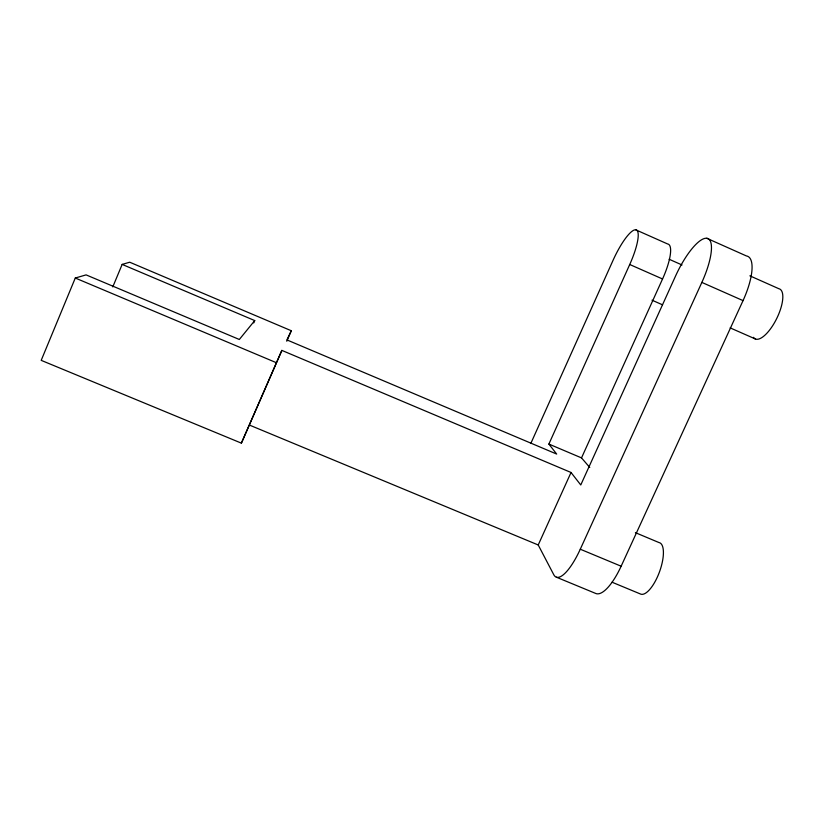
<?xml version="1.0" encoding="UTF-8"?>
<svg xmlns="http://www.w3.org/2000/svg" width="824" height="824" viewBox="0 0 824 824"><rect width="100%" height="100%" fill="white"/><g stroke="black" fill="none" stroke-linecap="round" stroke-linejoin="round"><path stroke-width="1.24" d="M112.785 286.917L122.158 264.411L254.74 320.577L239.321 339.488L86.098 274.886L75.283 278.028L41.2 360.356L241.381 443.147L281.859 350.396L571.032 472.482L580.766 484.965L675.618 275.896A44.764 13.266 -64.5 0 1 707.28 238.363A44.764 13.266 -64.5 0 1 701.852 282.405L580.281 549.217A44.084 12.793 -69.1 0 1 553.779 574.73L538.216 544.973L249.713 425.184M253.74 322.915L254.74 320.577M241.381 443.147L281.859 350.396M286.793 341.249L291.305 330.743L129.718 262.217L122.158 264.411M530.821 443.436L613.035 260.353A35.669 8.456 -65.2 0 1 636.035 229.865A35.669 8.456 -65.2 0 1 629.732 264.504L548.877 444.064L556.674 454.065L286.906 339.9L291.305 330.743M538.216 544.973L571.032 472.482M589.768 467.455L581.517 457.897L662.548 278.976A35.576 9.517 -64.9 0 0 667.595 243.956L635.757 229.814M556.396 577.202L596.051 593.589A43.96 14.379 -69.5 0 0 621.141 566.222L743.042 300.616A44.63 14.914 -64.2 0 0 746.41 255.945L706.755 238.26M612.036 582.207L640.918 594.186A27.377 9.96 -69.9 0 0 659.89 570.754A27.377 9.96 -69.9 0 0 658.932 542.532L635.386 532.654M580.281 549.217L621.141 566.222M75.283 278.028L276.009 362.55M548.877 444.064L581.517 457.897M652 300.183L662.537 304.818M629.732 264.504L662.548 278.976M730.157 327.88L755.598 339.066M669.129 259.251L682.025 264.968M701.852 282.405L743.042 300.616M749.861 275.824L778.814 288.699A27.789 10.331 -63.8 0 1 775.93 320.072A27.789 10.331 -63.8 0 1 753.476 337.325"/></g></svg>
